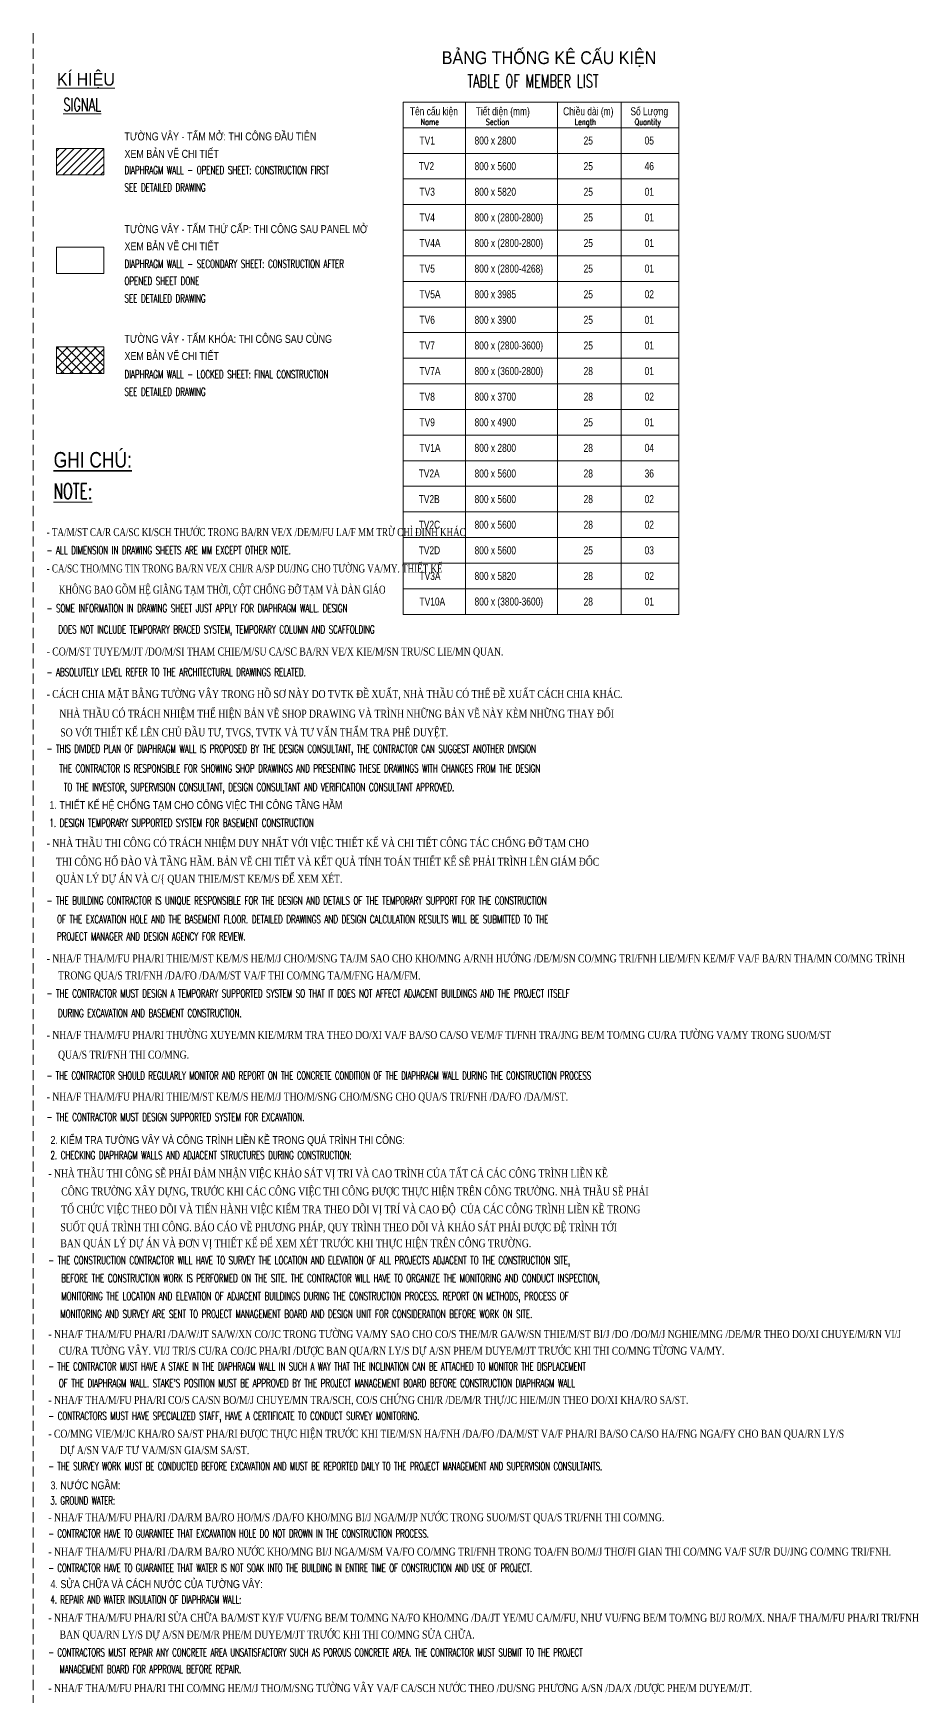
# Model space of a CAD drawing. Header units: millimetres. Extents: x -642477 to 1168880, y -27982 to 330379.
# Drawn here: x 230868 to 286220, y 117477 to 221397 of the extents above; entities that cross this region are included whole.
import ezdxf
from ezdxf.enums import TextEntityAlignment as Align

# ---------------------------------------------------------------- set-up
doc = ezdxf.new("R2010")
doc.units = ezdxf.units.MM
doc.linetypes.add('HIDDEN2', pattern=[4.7625, 3.175, -1.5875])
for name, color, linetype, lineweight in [('NDC_S_CONTINUOUS', 3, 'Continuous', 20), ('NDC_S_ENG TITLE', 3, 'Continuous', 20), ('NDC_S_HATCH MATERIAL', 8, 'Continuous', 13), ('NDC_S_HIDDEN', 8, 'HIDDEN2', 13), ('NDC_S_SLAB', 2, 'Continuous', 20), ('NDC_S_VN TEXT', 7, 'Continuous', 20), ('NDC_S_VN TITLE', 6, 'Continuous', 35), ('TEXT 2.5', 2, 'Continuous', 20)]:
    doc.layers.add(name, color=color, linetype=linetype, lineweight=lineweight)
doc.styles.add('32831-SS-XCONC2$0$STANDARD', font='vntimeh.shx', dxfattribs={"width": 0.8, "bigfont": 'vns.shx'})
doc.styles.add('ARIAL', font='arial.ttf', dxfattribs={"width": 0.8})
doc.styles.add('kata_text', font='arial.ttf', dxfattribs={"width": 0.8})
doc.styles.add('NDC_ARIAL', font='arial.ttf', dxfattribs={"width": 0.85})
doc.styles.add('NDC_EN TXT', font='romans.shx', dxfattribs={"width": 0.8})
doc.styles.add('NDC_ROMANS', font='romans.shx', dxfattribs={"width": 0.8, "bigfont": 'vns.shx'})

msp = doc.modelspace()

# ---------------------------------------------------------------- hatches: boundary and pattern name
at = {"layer": 'NDC_S_HATCH MATERIAL'}
h = msp.add_hatch(dxfattribs=at)
h.set_pattern_fill('ANSI31', color=256, scale=2666.666667)
h.set_pattern_definition([(45, (272457.4, 154713.44), (-235.7023, 235.7023), [])])
h.paths.add_polyline_path([(232313.9, 214203.8), (235277, 214203.8), (235277, 212547.5), (232313.9, 212547.5)])
h = msp.add_hatch(dxfattribs=at)
h.set_pattern_fill('ANSI37', color=256, scale=3333.333333)
h.set_pattern_definition([(45, (272457.4, 149282.32), (-294.6278, 294.6278), []), (135, (272457.4, 149282.32), (-294.6278, -294.6278), [])])
h.paths.add_polyline_path([(232313.9, 201800.1), (235277, 201800.1), (235277, 200143.9), (232313.9, 200143.9)])

# ---------------------------------------------------------------- linework, layer by layer
at = {"layer": 'NDC_S_CONTINUOUS'}
for p, q in [((253991.1, 217095.6), (253991.1, 185095.6)), ((253991.1, 217095.6), (271221.8, 217095.6)), ((257888.5, 217095.6), (257888.5, 185095.6)), ((263631.3, 217095.6), (263631.3, 185095.6)), ((267612.3, 217095.6), (267612.3, 194695.6)), ((267612.3, 217095.6), (267612.3, 185095.6)), ((271221.8, 217095.6), (271221.8, 185095.6)), ((253991.1, 215495.6), (271221.8, 215495.6)), ((253991.1, 213895.6), (271221.8, 213895.6)), ((253991.1, 212295.6), (271221.8, 212295.6)), ((253991.1, 210695.6), (271221.8, 210695.6)), ((253991.1, 209095.6), (271221.8, 209095.6)), ((253991.1, 207495.6), (271221.8, 207495.6)), ((253991.1, 207495.6), (271221.8, 207495.6)), ((253991.1, 205895.6), (271221.8, 205895.6)), ((253991.1, 204295.6), (271221.8, 204295.6)), ((253991.1, 202695.6), (271221.8, 202695.6)), ((253991.1, 201095.6), (270545.6, 201095.6)), ((253991.1, 201095.6), (271221.8, 201095.6)), ((253991.1, 199495.6), (270545.6, 199495.6)), ((253991.1, 199495.6), (271221.8, 199495.6)), ((253991.1, 197895.6), (271221.8, 197895.6)), ((253991.1, 196295.6), (271221.8, 196295.6)), ((253991.1, 194695.6), (271221.8, 194695.6)), ((253991.1, 193095.6), (271221.8, 193095.6)), ((253991.1, 191495.6), (271221.8, 191495.6)), ((253991.1, 189895.6), (271221.8, 189895.6)), ((253991.1, 188295.6), (271221.8, 188295.6)), ((253991.1, 186695.6), (271221.8, 186695.6)), ((253991.1, 185095.6), (271221.8, 185095.6))]:
    msp.add_line(p, q, dxfattribs=at)
at = {"layer": 'NDC_S_HIDDEN', "ltscale": 200}
msp.add_line((230867.6, 221397), (230867.6, 109397), dxfattribs=at)
at = {"layer": 'NDC_S_SLAB'}
for points in [[(232313.9, 214203.8), (235277, 214203.8), (235277, 212547.5), (232313.9, 212547.5)], [(232313.9, 208039.4), (235277, 208039.4), (235277, 206383.1), (232313.9, 206383.1)], [(232313.9, 201800.1), (235277, 201800.1), (235277, 200143.9), (232313.9, 200143.9)]]:
    msp.add_lwpolyline(points, close=True, dxfattribs=at)

# ---------------------------------------------------------------- texts
at = {"layer": 'NDC_S_ENG TITLE', "style": 'NDC_ARIAL', "width": 0.8}
for s, p in [('1. THIẾT KẾ HỆ CHỐNG TẠM CHO CÔNG VIỆC THI CÔNG TẦNG HẦM', (231879.2, 172931.9)), ('2. KIỂM TRA TƯỜNG VÂY VÀ CÔNG TRÌNH LIỀN KỀ TRONG QUÁ TRÌNH THI CÔNG:', (231943.5, 152005.8)), ('3. NƯỚC NGẦM:', (231943.5, 130435.9)), ('4. SỬA CHỮA VÀ CÁCH NƯỚC CỦA TƯỜNG VÂY:', (231943.5, 124261.8))]:
    msp.add_text(s, height=500, dxfattribs=at).set_placement(p)
at = {"layer": 'NDC_S_VN TEXT'}
for s, height, style, width, p in [('BẢNG THỐNG KÊ CẤU KIỆN', 800, 'NDC_ARIAL', 0.9, (256402, 219871.2, 0)), ('%%UKÍ HIỆU', 800, 'NDC_ARIAL', 0.9, (232343.6, 218524.5)), ('TƯỜNG VÂY - TẤM MỞ: THI CÔNG ĐẦU TIÊN', 500, 'ARIAL', 0.8, (236572.1, 214953.8)), ('XEM BẢN VẼ CHI TIẾT', 500, 'ARIAL', 0.8, (236572.1, 213863.4)), ('TV1 ', 500, 'kata_text', 0.75, (255014.5, 214695.6)), ('800 x 2800', 500, 'kata_text', 0.75, (258454.7, 214695.6)), ('TV2 ', 500, 'kata_text', 0.75, (254962.2, 213095.6)), ('800 x 5600', 500, 'kata_text', 0.75, (258454.7, 213095.6)), ('TV3 ', 500, 'kata_text', 0.75, (255014.5, 211495.6)), ('800 x 5820', 500, 'kata_text', 0.75, (258454.7, 211495.6)), ('TV4 ', 500, 'kata_text', 0.75, (255014.5, 209895.6)), ('800 x (2800-2800)', 500, 'kata_text', 0.75, (258454.7, 209895.6)), ('TƯỜNG VÂY - TẤM THỨ CẤP: THI CÔNG SAU PANEL MỞ', 500, 'ARIAL', 0.8, (236572.1, 209160)), ('XEM BẢN VẼ CHI TIẾT', 500, 'ARIAL', 0.8, (236572.1, 208089.3)), ('TV4A', 500, 'kata_text', 0.75, (255014.5, 208295.6)), ('800 x (2800-2800)', 500, 'kata_text', 0.75, (258454.7, 208295.6)), ('TV5 ', 500, 'kata_text', 0.75, (255014.5, 206695.6)), ('800 x (2800-4268)', 500, 'kata_text', 0.75, (258454.7, 206695.6)), ('TV5A', 500, 'kata_text', 0.75, (255014.5, 205095.6)), ('800 x 3985', 500, 'kata_text', 0.75, (258454.7, 205095.6)), ('TV6 ', 500, 'kata_text', 0.75, (255014.5, 203495.6)), ('800 x 3900', 500, 'kata_text', 0.75, (258454.7, 203495.6)), ('TƯỜNG VÂY - TẤM KHÓA: THI CÔNG SAU CÙNG', 500, 'ARIAL', 0.8, (236572.1, 202303.9)), ('XEM BẢN VẼ CHI TIẾT', 500, 'ARIAL', 0.8, (236572.1, 201233.3)), ('TV7 ', 500, 'kata_text', 0.75, (255014.5, 201895.6)), ('800 x (2800-3600)', 500, 'kata_text', 0.75, (258454.7, 201895.6)), ('800 x (3600-2800)', 500, 'kata_text', 0.75, (258454.7, 200295.6)), ('TV7A', 500, 'kata_text', 0.75, (255014.5, 200295.6)), ('TV8 ', 500, 'kata_text', 0.75, (255014.5, 198695.6)), ('800 x 3700', 500, 'kata_text', 0.75, (258454.7, 198695.6)), ('TV9 ', 500, 'kata_text', 0.75, (255014.5, 197095.6)), ('800 x 4900', 500, 'kata_text', 0.75, (258454.7, 197095.6)), ('TV1A ', 500, 'kata_text', 0.75, (255014.5, 195495.6)), ('800 x 2800', 500, 'kata_text', 0.75, (258454.7, 195495.6)), ('TV2A ', 500, 'kata_text', 0.75, (254962.2, 193895.6)), ('800 x 5600', 500, 'kata_text', 0.75, (258454.7, 193895.6)), ('TV2B', 500, 'kata_text', 0.75, (254962.2, 192295.6)), ('800 x 5600', 500, 'kata_text', 0.75, (258454.7, 192295.6)), ('TV2C', 500, 'kata_text', 0.75, (254962.2, 190695.6)), ('800 x 5600', 500, 'kata_text', 0.75, (258454.7, 190695.6)), ('TV2D', 500, 'kata_text', 0.75, (254962.2, 189095.6)), ('800 x 5600', 500, 'kata_text', 0.75, (258454.7, 189095.6)), ('TV3A ', 500, 'kata_text', 0.75, (255014.5, 187495.6)), ('800 x 5820', 500, 'kata_text', 0.75, (258454.7, 187495.6)), ('TV10A ', 500, 'kata_text', 0.75, (255014.5, 185895.6)), ('800 x (3800-3600)', 500, 'kata_text', 0.75, (258454.7, 185895.6))]:
    msp.add_text(s, height=height, dxfattribs=dict(at, style=style, width=width)).set_placement(p, align=Align.MIDDLE_LEFT)
at = {"layer": 'NDC_S_VN TEXT', "color": 3}
for s, height, style, width, p in [('TABLE OF MEMBER LIST', 800, 'NDC_ROMANS', 0.65, (258001.2, 218414.1, 0)), ('%%USIGNAL', 800, 'NDC_ROMANS', 0.65, (232746.8, 216933.8)), ('Name', 375, 'NDC_EN TXT', 0.8, (255081.6, 215856.6)), ('Section', 375, 'NDC_EN TXT', 0.8, (259152.6, 215856.6)), ('Length', 375, 'NDC_EN TXT', 0.8, (264711.8, 215856.6)), ('Quantity', 375, 'NDC_EN TXT', 0.8, (268464.2, 215856.6)), ('DIAPHRAGM WALL - OPENED SHEET: CONSTRUCTION FIRST', 500, 'NDC_ROMANS', 0.65, (236572.1, 212851.8)), ('SEE DETAILED DRAWING', 500, 'NDC_ROMANS', 0.65, (236572.1, 211761.3)), ('DIAPHRAGM WALL - SECONDARY SHEET: CONSTRUCTION AFTER', 500, 'NDC_ROMANS', 0.65, (236572.1, 206993.2)), ('OPENED SHEET DONE', 500, 'NDC_ROMANS', 0.65, (236572.1, 205922.6)), ('SEE DETAILED DRAWING', 500, 'NDC_ROMANS', 0.65, (236572.1, 204832.1)), ('DIAPHRAGM WALL - LOCKED SHEET: FINAL CONSTRUCTION', 500, 'NDC_ROMANS', 0.65, (236572.1, 200091.4)), ('SEE DETAILED DRAWING', 500, 'NDC_ROMANS', 0.65, (236572.1, 199001))]:
    msp.add_text(s, height=height, dxfattribs=dict(at, style=style, width=width)).set_placement(p, align=Align.MIDDLE_LEFT)
at = {"layer": 'NDC_S_VN TEXT', "style": 'kata_text', "width": 0.75}
for s, p in [('Tên cấu kiện', (255913.8, 216523.7)), ('Tiết diện (mm)', (260217.7, 216523.7)), ('Chiều dài (m)', (265562.3, 216523.7)), ('Số Lượng', (269375.4, 216523.7)), ('25', (265562.3, 214695.6)), ('05', (269375.4, 214695.6)), ('25', (265562.3, 213095.6)), ('46', (269375.4, 213095.6)), ('25', (265562.3, 211495.6)), ('01', (269375.4, 211495.6)), ('25', (265562.3, 209895.6)), ('01', (269375.4, 209895.6)), ('25', (265562.3, 208295.6)), ('01', (269375.4, 208295.6)), ('25', (265562.3, 206695.6)), ('01', (269375.4, 206695.6)), ('25', (265562.3, 205095.6)), ('02', (269375.4, 205095.6)), ('25', (265562.3, 203495.6)), ('01', (269375.4, 203495.6)), ('25', (265562.3, 201895.6)), ('01', (269375.4, 201895.6)), ('28', (265562.3, 200295.6)), ('01', (269375.4, 200295.6)), ('28', (265562.3, 198695.6)), ('02', (269375.4, 198695.6)), ('25', (265562.3, 197095.6)), ('01', (269375.4, 197095.6)), ('28', (265562.3, 195495.6)), ('04', (269375.4, 195495.6)), ('28', (265562.3, 193895.6)), ('36', (269375.4, 193895.6)), ('28', (265562.3, 192295.6)), ('02', (269375.4, 192295.6)), ('28', (265562.3, 190695.6)), ('02', (269375.4, 190695.6)), ('25', (265562.3, 189095.6)), ('03', (269375.4, 189095.6)), ('28', (265562.3, 187495.6)), ('02', (269375.4, 187495.6)), ('28', (265562.3, 185895.6)), ('01', (269375.4, 185895.6))]:
    msp.add_text(s, height=500, dxfattribs=at).set_placement(p, align=Align.MIDDLE_CENTER)
at = {"layer": 'NDC_S_VN TEXT', "color": 3, "style": 'NDC_ROMANS'}
for s, height, width, p in [('%%UNOTE:', 972, 0.65, (232141.5, 192307.4)), ('- ALL DIMENSION IN DRAWING SHEETS ARE MM EXCEPT OTHER NOTE.', 500, 0.65, (231704.8, 188852.4)), ('- SOME INFORMATION IN DRAWING SHEET JUST APPLY FOR DIAPHRAGM WALL. DESIGN ', 500, 0.65, (231704.8, 185224.8)), ('DOES NOT INCLUDE TEMPORARY BRACED SYSTEM, TEMPORARY COLUMN AND SCAFFOLDING', 500, 0.65, (232439.4, 183905.1)), ('- ABSOLUTELY LEVEL REFER TO THE ARCHITECTURAL DRAWINGS RELATED.', 500, 0.65, (231704.8, 181237.9)), ('- THIS DIVIDED PLAN OF DIAPHRAGM WALL IS PROPOSED BY THE DESIGN CONSULTANT, THE CONTRACTOR CAN SUGGEST ANOTHER DIVISION', 500, 0.65, (231704.8, 176454.3)), ('THE CONTRACTOR IS RESPONSIBLE FOR SHOWING SHOP DRAWINGS AND PRESENTING THESE DRAWINGS WITH CHANGES FROM THE DESIGN', 500, 0.65, (232500.8, 175224.7)), (' TO THE INVESTOR, SUPERVISION CONSULTANT, DESIGN CONSULTANT AND VERIFICATION CONSULTANT APPROVED.', 500, 0.65, (232557.9, 174054.1)), ('1. DESIGN TEMPORARY SUPPORTED SYSTEM FOR BASEMENT CONSTRUCTION', 500, 0.65, (231879.2, 171821.7)), ('- THE BUILDING CONTRACTOR IS UNIQUE RESPONSIBLE FOR THE DESIGN AND DETAILS OF THE TEMPORARY SUPPORT FOR THE CONSTRUCTION ', 500, 0.65, (231704.8, 166966.1)), (' OF THE EXCAVATION HOLE AND THE BASEMENT FLOOR. DETAILED DRAWINGS AND DESIGN CALCULATION RESULTS WILL BE SUBMITTED TO THE ', 500, 0.65, (232131.9, 165794)), (' PROJECT MANAGER AND DESIGN AGENCY FOR REVIEW.', 500, 0.65, (232131.9, 164729.9)), ('- THE CONTRACTOR MUST DESIGN A TEMPORARY SUPPORTED SYSTEM SO THAT IT DOES NOT AFFECT ADJACENT BUILDINGS AND THE PROJECT ITSELF ', 500, 0.65, (231704.8, 161166.6)), ('DURING EXCAVATION AND BASEMENT CONSTRUCTION.', 500, 0.65, (232417.9, 159933.2)), ('- THE CONTRACTOR SHOULD REGULARLY MONITOR AND REPORT ON THE CONCRETE CONDITION OF THE DIAPHRAGM WALL DURING THE CONSTRUCTION PROCESS', 500, 0.63, (231704.8, 156032.8)), ('- THE CONTRACTOR MUST DESIGN SUPPORTED SYSTEM FOR EXCAVATION.', 500, 0.65, (231704.8, 153442.7)), ('2. CHECKING DIAPHRAGM WALLS AND ADJACENT STRUCTURES DURING CONSTRUCTION:', 500, 0.65, (231943.5, 151059.4)), ('- THE CONSTRUCTION CONTRACTOR WILL HAVE TO SURVEY THE LOCATION AND ELEVATION OF ALL PROJECTS ADJACENT TO THE CONSTRUCTION SITE, ', 500, 0.65, (231809.8, 144495.8)), ('BEFORE THE CONSTRUCTION WORK IS PERFORMED ON THE SITE. THE CONTRACTOR WILL HAVE TO ORGANIZE THE MONITORING AND CONDUCT INSPECTION, ', 500, 0.65, (232621.7, 143376.8)), ('MONITORING THE LOCATION AND ELEVATION OF ADJACENT BUILDINGS DURING THE CONSTRUCTION PROCESS. REPORT ON METHODS, PROCESS OF ', 500, 0.65, (232621.7, 142257.7)), ('MONITORING AND SURVEY ARE SENT TO PROJECT MANAGEMENT BOARD AND DESIGN UNIT FOR CONSIDERATION BEFORE WORK ON SITE.', 500, 0.65, (232564.6, 141138.7)), ('- THE CONTRACTOR MUST HAVE A STAKE IN THE DIAPHRAGM WALL IN SUCH A WAY THAT THE INCLINATION CAN BE ATTACHED TO MONITOR THE DISPLACEMENT ', 500, 0.63, (231809.8, 137864.4)), ("OF THE DIAPHRAGM WALL. STAKE'S POSITION MUST BE APPROVED BY THE PROJECT MANAGEMENT BOARD BEFORE CONSTRUCTION DIAPHRAGM WALL", 500, 0.65, (232468.8, 136816.8)), ('- CONTRACTORS MUST HAVE SPECIALIZED STAFF, HAVE A CERTIFICATE TO CONDUCT SURVEY MONITORING.', 500, 0.65, (231809.8, 134769.6)), ('- THE SURVEY WORK MUST BE CONDUCTED BEFORE EXCAVATION AND MUST BE REPORTED DAILY TO THE PROJECT MANAGEMENT AND SUPERVISION CONSULTANTS.', 500, 0.63, (231809.8, 131628.2)), ('3. GROUND WATER:', 500, 0.63, (231943.5, 129482.8)), ('- CONTRACTOR HAVE TO GUARANTEE THAT EXCAVATION HOLE DO NOT DROWN IN THE CONSTRUCTION PROCESS.', 500, 0.63, (231809.8, 127424.5)), ('- CONTRACTOR HAVE TO GUARANTEE THAT WATER IS NOT SOAK INTO THE BUILDING IN ENTIRE TIME OF CONSTRUCTION AND USE OF PROJECT.', 500, 0.63, (231809.8, 125272.9)), ('4. REPAIR AND WATER INSULATION OF DIAPHRAGM WALL:', 500, 0.63, (231943.5, 123296.5)), ('- CONTRACTORS MUST REPAIR ANY CONCRETE AREA UNSATISFACTORY SUCH AS POROUS CONCRETE AREA. THE CONTRACTOR MUST SUBMIT TO THE PROJECT ', 500, 0.63, (231809.8, 119996.9)), ('MANAGEMENT BOARD FOR APPROVAL BEFORE REPAIR.', 500, 0.63, (232517.8, 118949.3))]:
    msp.add_text(s, height=height, dxfattribs=dict(at, width=width)).set_placement(p)
at = {"layer": 'NDC_S_VN TITLE', "style": 'NDC_ARIAL', "width": 0.8}
msp.add_text('%%UGHI CHÚ:', height=972.222, dxfattribs=at).set_placement((232141.5, 194264.1))
at = {"layer": 'TEXT 2.5', "style": '32831-SS-XCONC2$0$STANDARD'}
for s, height, width, p in [('- TA/M/ST CA/R CA/SC KI/SCH TH¦íC TRONG BA/RN VE/X /DE/M/FU LA/F MM TRõ CHØ §ÞNH KH¸C', 500.003, 0.75, (231704.8, 189985.2)), ('- CA/SC THO/MNG TIN TRONG BA/RN VE/X CHI/R A/SP DU/JNG CHO T¦êNG VA/MY. THIÕT KÕ ', 500.003, 0.75, (231704.8, 187714.8)), ('KH¤NG BAO GåM HÖ GI»NG T¹M THêI, CéT CHèNG §ì T¹M Vµ DµN GI¸O', 500.003, 0.75, (232467.7, 186386.3)), ('- CO/M/ST TUYE/M/JT /DO/M/SI THAM CHIE/M/SU CA/SC BA/RN VE/X KIE/M/SN TRU/SC LIE/MN QUAN.', 500.003, 0.8, (231704.8, 182523.7)), ('- c¸ch chia mÆt b»ng t\xadêng v©y trong hå s¬ nµy do tvtk ®Ò xuÊt, nhµ thÇu cã thÓ ®Ò xuÊt c¸ch chia kh¸c. ', 500.003, 0.8, (231704.8, 179870.2)), ('nhµ thÇu cã tr¸ch nhiÖm thÓ hiÖn b¶n vÏ shop drawing vµ tr×nh nh÷ng b¶n vÏ nµy kÌm nh÷ng thay ®æi ', 500.003, 0.8, (232500.8, 178640.6)), ('so víi thiÕt kÕ lªn chñ ®Çu t\xad, tvgs, tvtk vµ t\xad vÊn thÈm tra phª duyÖt.', 500.003, 0.8, (232557.9, 177470)), ('- NHµ THÇU THI C¤NG Cã TR¸CH NHIÖM DUY NHÊT VíI VIÖC THIÕT KÕ Vµ CHI TIÕT C¤NG T¸C CHèNG §ì T¹M CHO ', 499.996, 0.8, (231704.8, 170560.1)), (' THI C¤NG Hè §µO Vµ TÇNG HÇM. B¶N VÏ CHI TIÕT Vµ KÕT QU¶ TÝNH TO¸N THIÕT KÕ S£ PH¶I TR×NH L£N GI¸M §èC', 499.9956, 0.8, (232131.9, 169388)), (' QU¶N Lý Dù ¸N Vµ C/{ QUAN THIE/M/ST KE/M/S §Ó XEM XÐT.', 499.996, 0.8, (232131.9, 168323.9)), ('- NHA/F THA/M/FU PHA/RI THIE/M/ST KE/M/S HE/M/J CHO/M/SNG TA/JM SAO CHO KHO/MNG A/RNH H¦ëNG /DE/M/SN CO/MNG TRI/FNH LIE/M/FN KE/M/F VA/F BA/RN THA/MN CO/MNG tr×nh', 499.9956, 0.8, (231704.8, 163355.4)), ('TRONG QUA/S TRI/FNH /DA/FO /DA/M/ST VA/F THI CO/MNG TA/M/FNG HA/M/FM.', 499.996, 0.8, (232417.9, 162288.6)), ('- NHA/F THA/M/FU PHA/RI TH¦êNG XUYE/MN KIE/M/RM TRA THEO DO/XI VA/F BA/SO CA/SO VE/M/F TI/FNH TRA/JNG BE/M TO/MNG CU/RA T¦êNG VA/MY TRONG SUO/M/ST ', 499.9956, 0.8, (231704.8, 158571.4)), ('QUA/S TRI/FNH THI CO/MNG.', 499.996, 0.8, (232417.9, 157340.5)), ('- NHA/F THA/M/FU PHA/RI THIE/M/ST KE/M/S HE/M/J THO/M/SNG CHO/M/SNG CHO QUA/S TRI/FNH /DA/FO /DA/M/ST.', 499.9956, 0.8, (231704.8, 154717.4)), ('- NHµ THÇU THI C¤NG SÏ PH¶I §¶M NHËN VIÖC KH¶O S¸T VÞ TRI Vµ CAO TR×NH CñA TÊT C¶ C¸C C¤NG TR×NH LIÒN KÒ', 500.001, 0.8, (231809.8, 149914.7)), ('C¤NG TR¦êNG X¢Y DùNG, TR¦íC KHI C¸C C¤NG VIÖC THI C¤NG §¦îC THùC HIÖN TR£N C¤NG TR¦êNG. nHµ THÇU SÏ PH¶I ', 500.001, 0.8, (232621.7, 148795.7)), ('Tæ CHøC VIÖC THEO DâI Vµ TIÕN HµNH VIÖC KIÓM TRA THEO DâI VÞ TRÝ Vµ CAO §é  CñA C¸C C¤NG TR×NH LIÒN KÒ TRONG ', 500.001, 0.8, (232621.7, 147676.6)), ('SUèT QU¸ TR×NH THI C¤NG. b¸O C¸O VÒ PH¦¥NG PH¸P, QUY TR×NH THEO DâI Vµ KH¶O S¸T PH¶I §¦îC §Ö TR×NH TíI ', 500.001, 0.8, (232564.6, 146557.6)), ('BAN QU¶N Lý Dù ¸N Vµ §¥N VÞ THIÕT KÕ §Ó XEM XÐT TR¦íC KHI THùC HIÖN TR£N C¤NG TR¦êNG.', 500.001, 0.8, (232564.6, 145554.4)), ('- NHA/F THA/M/FU PHA/RI /DA/W/JT SA/W/XN CO/JC TRONG T¦êNG VA/MY SAO CHO CO/S THE/M/R GA/W/SN THIE/M/ST BI/J /DO /DO/M/J NGHIE/MNG /DE/M/R THEO DO/XI CHUYE/M/RN VI/J ', 500.001, 0.8, (231809.8, 139884.8)), ('CU/RA T¦êNG V¢Y. VI/J TRI/S CU/RA CO/JC PHA/RI /D¦îC BAN QUA/RN LY/S Dù A/SN PHE/M DUYE/M/JT TR¦íC KHI THI CO/MNG Tõ¬NG VA/MY.', 500.001, 0.8, (232468.8, 138837.2)), ('- NHA/F THA/M/FU PHA/RI CO/S CA/SN BO/M/J CHUYE/MN TRA/SCH, CO/S CHøNG CHI/R /DE/M/R THù/JC HIE/M/JN THEO DO/XI KHA/RO SA/ST.', 500.001, 0.8, (231809.8, 135769.2)), ('- CO/MNG VIE/M/JC KHA/RO SA/ST PHA/RI §¦îC THùC HIÖN TR¦íC KHI TIE/M/SN HA/FNH /DA/FO /DA/M/ST VA/F PHA/RI BA/SO CA/SO HA/FNG NGA/FY CHO BAN QUA/RN LY/S ', 500.001, 0.8, (231809.8, 133658.4)), ('Dù A/SN VA/F T¦ VA/M/SN GIA/SM SA/ST.', 500.001, 0.8, (232538.4, 132634.6)), ('- NHA/F THA/M/FU PHA/RI /DA/RM BA/RO HO/M/S /DA/FO KHO/MNG BI/J NGA/M/JP N¦íC TRONG SUO/M/ST QUA/S TRI/FNH THI CO/MNG.', 500.001, 0.8, (231809.8, 128440.5)), ('- NHA/F THA/M/FU PHA/RI /DA/RM BA/RO N¦íC KHO/MNG BI/J NGA/M/SM VA/FO CO/MNG TRI/FNH TRONG TOA/FN BO/M/J TH¥/FI GIAN THI CO/MNG VA/F S¦/R DU/JNG CO/MNG TRI/FNH.', 500.001, 0.8, (231809.8, 126288.9)), ('- NHA/F THA/M/FU PHA/RI SöA CH÷A BA/M/ST KY/F VU/FNG BE/M TO/MNG NA/FO KHO/MNG /DA/JT YE/MU CA/M/FU, NH\xad VU/FNG BE/M TO/MNG BI/J RO/M/X. NHA/F THA/M/FU PHA/RI TRI/FNH ', 500, 0.8, (231809.8, 122158.3)), ('BAN QUA/RN LY/S Dù A/SN §E/M/R PHE/M DUYE/M/JT TR¦íC KHI THI CO/MNG SöA CH÷A.', 500, 0.8, (232517.8, 121110.7)), ('- NHA/F THA/M/FU PHA/RI THI CO/MNG HE/M/J THO/M/SNG T¦êNG V¢Y VA/F CA/SCH N¦íC THEO /DU/SNG PH¦¥NG A/SN /DA/X /D¦îC PHE/M DUYE/M/JT.', 500, 0.8, (231809.8, 117768.4))]:
    msp.add_text(s, height=height, dxfattribs=dict(at, width=width)).set_placement(p)

doc.saveas('drawing.dxf')
